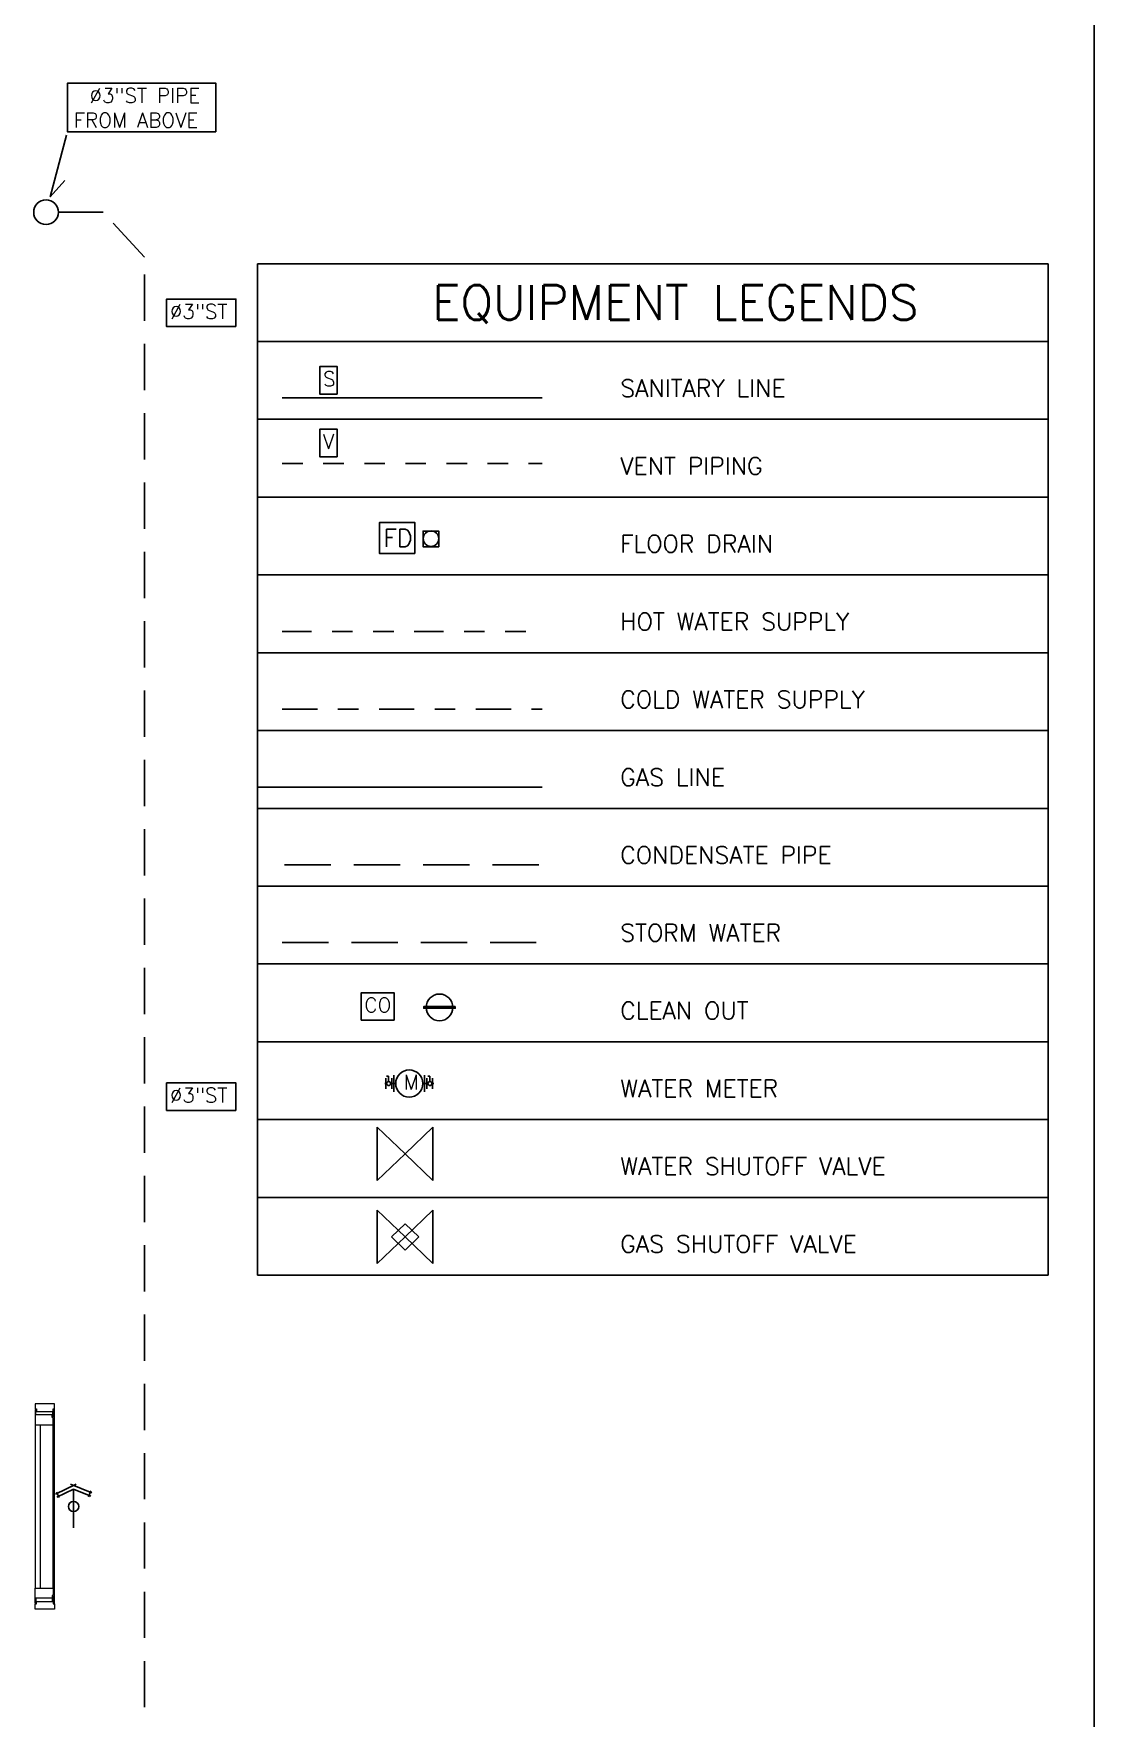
# Model space of a CAD drawing. Header units: millimetres. Extents: x 1591 to 1638, y 1324 to 1492.
# Drawn here: x 1633.24 to 1638.41, y 1413.37 to 1421.57 of the extents above; entities that cross this region are included whole.
import ezdxf
from ezdxf.enums import TextEntityAlignment as Align
from ezdxf.lldxf.tags import DXFTag

# ---------------------------------------------------------------- set-up
doc = ezdxf.new("R2010")
doc.units = ezdxf.units.MM
for name, pattern in [('CENTER2', [28.575, 19.05, -3.175, 3.175, -3.175]), ('HIDDEN', [0.375, 0.25, -0.125]), ('PHANTOM2', [31.75, 15.875, -3.175, 3.175, -3.175, 3.175, -3.175]), ('PLANTAS$0$HIDDEN', [0.375, 0.25, -0.125])]:
    doc.linetypes.add(name, pattern=pattern)
for name, color, linetype in [('Plump', 7, 'Continuous'), ('TEXTM', 2, 'Continuous'), ('TEXTS', 1, 'Continuous')]:
    doc.layers.add(name, color=color, linetype=linetype)
doc.layers.add('Ventanas', color=3, linetype='Continuous', lineweight=13)
doc.styles.get("Standard").update_dxf_attribs({"font": 'arial.ttf'})
doc.styles.add('TEXTM', font='romans9.shx')
doc.styles.add('TEXTS', font='romans9.shx')
tags = doc.linetypes.add('GAS_LINE', pattern='A,12.7,-5.08,["GAS",Standard,S=2.54,R=0,X=-2.54,Y=-1.27],-6.35', length=24.13).pattern_tags.tags
tags[6] = DXFTag(74, 10)

# ---------------------------------------------------------------- blocks, each defined once
blk = doc.blocks.new('A$Cec5ab6e8')
at = {"color": 9, "true_color": 0xc7c8ca}
for p, q in [((29.9515, 14.1619), (30.0518, 14.2096)), ((30.0242, 14.2098), (30.1281, 14.167)), ((29.9691, 14.145), (29.9563, 14.1718)), ((30.0393, 14.1862), (29.9572, 14.1469)), ((30.1234, 14.1517), (30.0393, 14.1862)), ((30.1234, 14.1777), (30.1112, 14.1479))]:
    blk.add_line(p, q, dxfattribs=at)
at = {"color": 9, "ltscale": 0.1, "true_color": 0xc7c8ca}
blk.add_line((30.0393, 14.1862), (30.0393, 13.9974), dxfattribs=at)
at = {"color": 9, "true_color": 0xc7c8ca}
blk.add_circle((30.0393, 14.1014), 0.025, dxfattribs=at)
at = {"layer": 'Ventanas', "color": 9, "true_color": 0xc7c8ca}
for p, q in [((29.9467, 14.6014), (29.8514, 14.6014)), ((29.8514, 14.6014), (29.8514, 14.576)), ((29.9467, 14.576), (29.9467, 14.6014)), ((29.8514, 14.576), (29.8578, 14.576)), ((29.8546, 14.5728), (29.8514, 14.5728)), ((29.8514, 14.5728), (29.8514, 14.4994)), ((29.8546, 14.547), (29.8546, 14.5728)), ((29.9349, 14.547), (29.8546, 14.547)), ((29.8578, 14.576), (29.8578, 14.5633)), ((29.8578, 14.5633), (29.9372, 14.5633)), ((29.9349, 14.5343), (29.9349, 14.547)), ((29.9403, 14.5343), (29.9349, 14.5343)), ((29.9372, 14.5633), (29.9372, 14.5379)), ((29.9372, 14.5379), (29.9403, 14.5379)), ((29.9403, 14.576), (29.9467, 14.576)), ((29.9403, 14.5379), (29.9403, 14.576)), ((29.9403, 14.4994), (29.9403, 14.5343)), ((29.9467, 13.6268), (29.9467, 14.576)), ((29.8514, 14.4994), (29.9403, 14.4994)), ((29.8514, 14.4994), (29.8514, 13.7034)), ((29.8764, 14.4994), (29.8764, 13.7034)), ((29.9403, 13.7034), (29.9403, 14.4994)), ((29.8514, 13.6299), (29.8514, 13.7034)), ((29.8514, 13.7034), (29.9403, 13.7034)), ((29.9403, 13.7034), (29.9403, 13.6684)), ((29.8546, 13.6299), (29.8514, 13.6299)), ((29.8514, 13.6014), (29.8514, 13.6268)), ((29.8514, 13.6268), (29.8578, 13.6268)), ((29.9349, 13.6557), (29.8546, 13.6557)), ((29.8546, 13.6557), (29.8546, 13.6299)), ((29.8578, 13.6268), (29.8578, 13.6395)), ((29.8578, 13.6395), (29.9372, 13.6395)), ((29.9403, 13.6684), (29.9349, 13.6684)), ((29.9349, 13.6684), (29.9349, 13.6557)), ((29.9372, 13.6395), (29.9372, 13.6649)), ((29.9372, 13.6649), (29.9403, 13.6649)), ((29.9403, 13.6649), (29.9403, 13.6268)), ((29.9403, 13.6268), (29.9467, 13.6268)), ((29.9467, 13.6268), (29.9467, 13.6014)), ((29.9467, 13.6014), (29.8514, 13.6014))]:
    blk.add_line(p, q, dxfattribs=at)

msp = doc.modelspace()

# ---------------------------------------------------------------- linework, layer by layer
at = {"color": 0}
for p, q in [((1634.33192, 1420.44634), (1634.33192, 1419.68883)), ((1638.18238, 1420.44634), (1638.18238, 1415.52254)), ((1634.33192, 1420.06759), (1638.18238, 1420.06759)), ((1634.33192, 1419.68883), (1634.33192, 1415.52254)), ((1634.33192, 1419.68883), (1638.18238, 1419.68883)), ((1638.18238, 1419.31008), (1634.33192, 1419.31008)), ((1638.18238, 1418.93133), (1634.33192, 1418.93133)), ((1638.18238, 1418.55257), (1634.33192, 1418.55257)), ((1638.18238, 1418.17382), (1634.33192, 1418.17382)), ((1638.18238, 1417.79506), (1634.33192, 1417.79506)), ((1638.18238, 1417.41631), (1634.33192, 1417.41631)), ((1638.18238, 1417.03755), (1634.33192, 1417.03755)), ((1638.18238, 1416.6588), (1634.33192, 1416.6588)), ((1638.18238, 1416.28004), (1634.33192, 1416.28004)), ((1638.18238, 1415.90129), (1634.33192, 1415.90129)), ((1638.18238, 1415.52254), (1634.33192, 1415.52254))]:
    msp.add_line(p, q, dxfattribs=at)
for p, q in [((1634.33192, 1420.44634), (1638.18238, 1420.44634)), ((1634.33192, 1419.68883), (1638.18238, 1419.68883))]:
    msp.add_line(p, q)
at = {"layer": 'Plump', "color": 0}
for p, q in [((1633.32312, 1420.77223), (1633.40174, 1421.07151)), ((1633.32312, 1420.77223), (1633.39459, 1420.85161)), ((1634.95753, 1416.45532, -0.35988), (1634.95753, 1416.48133, -0.35988)), ((1634.9607, 1416.49091, -0.35988), (1634.971, 1416.49091, -0.35988)), ((1634.971, 1416.46503, -0.35988), (1634.971, 1416.49091, -0.35988)), ((1634.98601, 1416.45532, -0.35988), (1634.98601, 1416.4815, -0.35988)), ((1634.99689, 1416.45532, -0.35988), (1634.99689, 1416.49562, -0.35988)), ((1635.14618, 1416.45532, -0.35988), (1635.14618, 1416.49562, -0.35988)), ((1635.15707, 1416.45532, -0.35988), (1635.15707, 1416.4815, -0.35988)), ((1635.17208, 1416.49091, -0.35988), (1635.16178, 1416.49091, -0.35988)), ((1635.17208, 1416.46503, -0.35988), (1635.17208, 1416.49091, -0.35988)), ((1635.18554, 1416.45532, -0.35988), (1635.18554, 1416.48133, -0.35988)), ((1634.96129, 1416.45532, -0.35988), (1634.95187, 1416.45532, -0.35988)), ((1634.95753, 1416.45532, -0.35988), (1634.95753, 1416.4293, -0.35988)), ((1635.00557, 1416.45532, -0.35988), (1634.98071, 1416.45532, -0.35988)), ((1634.98601, 1416.45532, -0.35988), (1634.98601, 1416.42913, -0.35988)), ((1634.99689, 1416.45532, -0.35988), (1634.99689, 1416.41501, -0.35988)), ((1635.13751, 1416.45532, -0.35988), (1635.16237, 1416.45532, -0.35988)), ((1635.14618, 1416.45532, -0.35988), (1635.14618, 1416.41501, -0.35988)), ((1635.15707, 1416.45532, -0.35988), (1635.15707, 1416.42913, -0.35988)), ((1635.18179, 1416.45532, -0.35988), (1635.1912, 1416.45532, -0.35988)), ((1635.18554, 1416.45532, -0.35988), (1635.18554, 1416.4293, -0.35988)), ((1634.91576, 1416.1126, -0.35988), (1634.91576, 1416.24259, -0.35988)), ((1634.91576, 1416.24259, -0.35988), (1635.05112, 1416.1126, -0.35988)), ((1635.18647, 1416.24259, -0.35988), (1635.05112, 1416.1126, -0.35988)), ((1635.18647, 1416.1126, -0.35988), (1635.18647, 1416.24259, -0.35988)), ((1634.91576, 1416.1126, -0.35988), (1634.91576, 1415.98262, -0.35988)), ((1634.91576, 1415.98262, -0.35988), (1635.05112, 1416.1126, -0.35988)), ((1635.18647, 1415.98262, -0.35988), (1635.05112, 1416.1126, -0.35988)), ((1635.18647, 1416.1126, -0.35988), (1635.18647, 1415.98262, -0.35988)), ((1634.91576, 1415.70842, -0.35988), (1634.91576, 1415.83841, -0.35988)), ((1634.91576, 1415.83841, -0.35988), (1635.05112, 1415.70842, -0.35988)), ((1635.18647, 1415.83841, -0.35988), (1635.05112, 1415.70842, -0.35988)), ((1635.18647, 1415.70842, -0.35988), (1635.18647, 1415.83841, -0.35988)), ((1635.05112, 1415.77256, -0.35988), (1634.98433, 1415.70842, -0.35988)), ((1635.05112, 1415.77256, -0.35988), (1635.11791, 1415.70842, -0.35988)), ((1634.91576, 1415.70842, -0.35988), (1634.91576, 1415.57844, -0.35988)), ((1634.91576, 1415.57844, -0.35988), (1635.05112, 1415.70842, -0.35988)), ((1635.05112, 1415.64428, -0.35988), (1634.98433, 1415.70842, -0.35988)), ((1635.18647, 1415.57844, -0.35988), (1635.05112, 1415.70842, -0.35988)), ((1635.05112, 1415.64428, -0.35988), (1635.11791, 1415.70842, -0.35988)), ((1635.18647, 1415.70842, -0.35988), (1635.18647, 1415.57844, -0.35988))]:
    msp.add_line(p, q, dxfattribs=at)
at = {"layer": 'Plump', "color": 67, "linetype": 'PLANTAS$0$HIDDEN', "ltscale": 0.9, "true_color": 0x727430}
for p, q in [((1633.36281, 1420.69713), (1633.58153, 1420.69713)), ((1633.78155, 1420.47842), (1633.58153, 1420.69713)), ((1633.78155, 1409.36868), (1633.78155, 1420.47842)), ((1634.45283, 1417.1414, -0.35988), (1635.7184, 1417.1414, -0.35988))]:
    msp.add_line(p, q, dxfattribs=at)
at = {"layer": 'Plump', "color": 1}
msp.add_line((1634.45283, 1419.79268, -0.35988), (1635.7184, 1419.79268, -0.35988), dxfattribs=at)
at = {"layer": 'Plump', "color": 6, "linetype": 'PLANTAS$0$HIDDEN', "ltscale": 0.3}
msp.add_line((1634.45283, 1419.47342, -0.35988), (1635.7184, 1419.47342, -0.35988), dxfattribs=at)
at = {"layer": 'Plump', "color": 1, "linetype": 'PHANTOM2', "ltscale": 0.009}
msp.add_line((1634.45283, 1418.65642, -0.35988), (1635.7184, 1418.65642, -0.35988), dxfattribs=at)
at = {"layer": 'Plump', "color": 5, "linetype": 'CENTER2', "ltscale": 0.009}
msp.add_line((1634.45283, 1418.27767, -0.35988), (1635.7184, 1418.27767, -0.35988), dxfattribs=at)
at = {"layer": 'Plump', "color": 116, "linetype": 'GAS_LINE', "ltscale": 0.025, "true_color": 0x136734}
msp.add_line((1634.33192, 1417.89891, -0.35988), (1635.7184, 1417.89891, -0.35988), dxfattribs=at)
at = {"layer": 'Plump', "color": 159, "linetype": 'PLANTAS$0$HIDDEN', "ltscale": 0.9, "true_color": 0x22346e}
msp.add_line((1634.46453, 1417.52016, -0.35988), (1635.7184, 1417.52016, -0.35988), dxfattribs=at)
at = {"layer": 'Plump'}
msp.add_lwpolyline([(1638.40741, 1401.77952), (1605.42535, 1401.77952), (1605.42535, 1426.51607), (1638.40741, 1426.51607)], close=True, dxfattribs=at)
at = {"layer": 'Plump', "color": 0}
for points in [[(1634.13013, 1421.08867), (1633.40721, 1421.08867), (1633.40721, 1421.32471), (1634.13013, 1421.32471)], [(1634.22781, 1420.14022), (1633.89019, 1420.14022), (1633.89019, 1420.27393), (1634.22781, 1420.27393)], [(1634.22781, 1416.32446), (1633.89019, 1416.32446), (1633.89019, 1416.45817), (1634.22781, 1416.45817)]]:
    msp.add_lwpolyline(points, close=True, dxfattribs=at)
at = {"layer": 'Plump', "color": 0, "elevation": -0.35988}
for points in [[(1634.72073, 1419.81171), (1634.63582, 1419.81171), (1634.63582, 1419.94542), (1634.72073, 1419.94542)], [(1634.72073, 1419.50673), (1634.63582, 1419.50673), (1634.63582, 1419.64044), (1634.72073, 1419.64044)], [(1635.0986, 1419.03483), (1634.92682, 1419.03483), (1634.92682, 1419.18705), (1635.0986, 1419.18705)], [(1634.99794, 1416.76383), (1634.83754, 1416.76383), (1634.83754, 1416.89754), (1634.99794, 1416.89754)]]:
    msp.add_lwpolyline(points, close=True, dxfattribs=at)
at = {"layer": 'Plump', "color": 1, "elevation": -0.35988}
for points in [[(1635.21511, 1419.06864), (1635.13914, 1419.06864), (1635.13914, 1419.14458), (1635.21511, 1419.14458)], [(1635.29524, 1416.8299), (1635.29522, 1416.82218), (1635.14236, 1416.82218), (1635.14237, 1416.8299)]]:
    msp.add_lwpolyline(points, close=True, dxfattribs=at)
at = {"layer": 'Plump', "color": 67, "ltscale": 0.9, "true_color": 0x727430}
msp.add_circle((1633.30277, 1420.69713), 0.06004, dxfattribs=at)
at = {"layer": 'Plump', "color": 1}
for centre, radius in [((1635.17746, 1419.10791, -0.35988), 0.03769), ((1635.21885, 1416.82598, -0.35988), 0.06494)]:
    msp.add_circle(centre, radius, dxfattribs=at)
at = {"layer": 'Plump', "color": 0}
for centre, radius in [((1635.07154, 1416.45532, -0.35988), 0.06597), ((1634.971, 1416.45532, -0.35988), 0.00971), ((1635.17208, 1416.45532, -0.35988), 0.00971)]:
    msp.add_circle(centre, radius, dxfattribs=at)

# ---------------------------------------------------------------- block references
msp.add_blockref('A$Cec5ab6e8', (1603.39784, 1400.29501))

# ---------------------------------------------------------------- texts
at = {"layer": 'TEXTM', "color": 0, "style": 'TEXTM'}
msp.add_text('EQUIPMENT LEGENDS', height=0.1684738, dxfattribs=at).set_placement((1636.36766, 1420.17374), align=Align.CENTER)
at = {"layer": 'TEXTS', "color": 0, "linetype": 'HIDDEN', "style": 'TEXTS'}
for s, height, p in [('Ø3"ST PIPE', 0.071003, (1633.51441, 1421.22934, 0.30334)), ('FROM ABOVE', 0.071003, (1633.43816, 1421.10938, 0.30334)), ('Ø3"ST', 0.071003, (1633.90583, 1420.17856, 0.30334)), ('S', 0.071, (1634.65146, 1419.85004, -0.05654)), ('SANITARY LINE', 0.0842369, (1636.09922, 1419.7983)), ('V', 0.071, (1634.65146, 1419.54507, -0.05654)), ('VENT PIPING', 0.0842369, (1636.09922, 1419.41954)), ('FD', 0.085203, (1634.94558, 1419.06857, 0.00412)), ('FLOOR DRAIN', 0.0842369, (1636.09922, 1419.04079)), ('HOT WATER SUPPLY', 0.0842369, (1636.09922, 1418.66204)), ('COLD WATER SUPPLY', 0.0842369, (1636.09922, 1418.28328)), ('GAS LINE', 0.084237, (1636.09922, 1417.90453)), ('CONDENSATE PIPE', 0.0842369, (1636.09922, 1417.52577)), ('STORM WATER', 0.0842369, (1636.09922, 1417.14702)), ('CO', 0.071003, (1634.85317, 1416.80217, -0.05654)), ('CLEAN OUT', 0.084237, (1636.09922, 1416.76826)), ('M', 0.071, (1635.04384, 1416.4268, -0.05654)), ('Ø3"ST', 0.071003, (1633.90583, 1416.36279, 0.30334)), ('WATER METER', 0.0842369, (1636.09922, 1416.38951)), ('WATER SHUTOFF VALVE', 0.0842369, (1636.09922, 1416.01076)), ('GAS SHUTOFF VALVE', 0.0842369, (1636.09922, 1415.632))]:
    msp.add_text(s, height=height, dxfattribs=at).set_placement(p)

doc.saveas('drawing.dxf')
